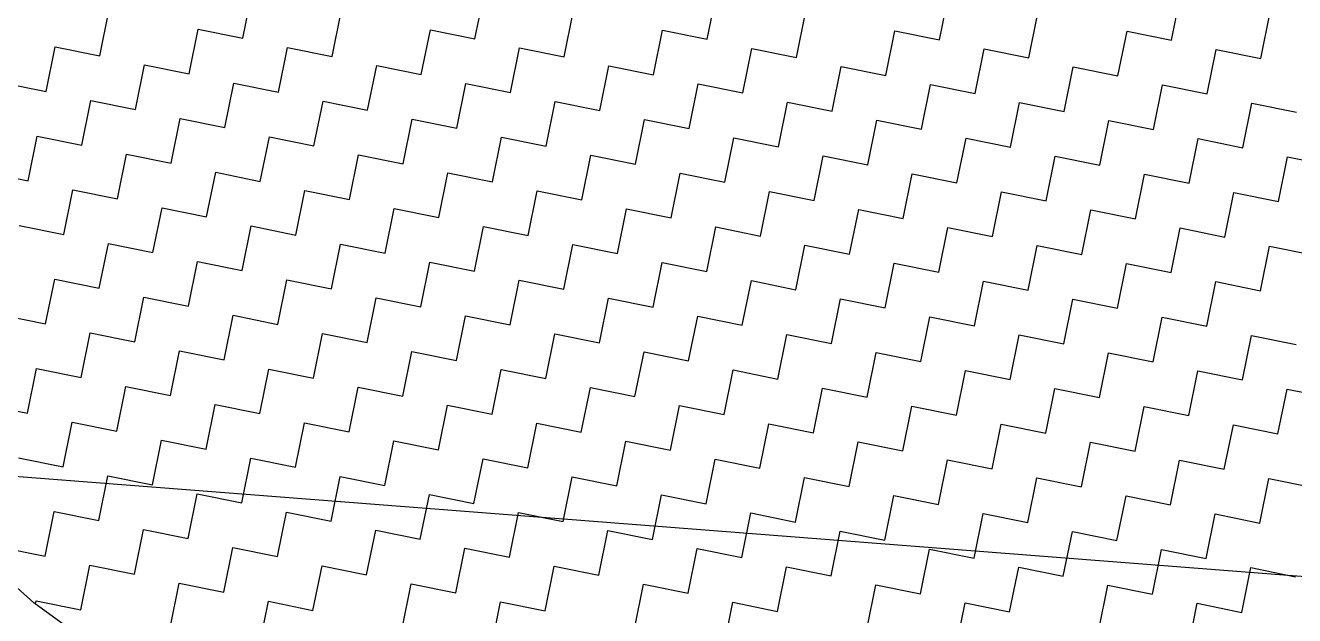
# Model space of a CAD drawing. Header units: metres. Extents: x 278801 to 279668, y 2074665 to 2075564.
# Drawn here: x 279572.29 to 279615.87, y 2075185.59 to 2075205.84 of the extents above; entities that cross this region are included whole.
import ezdxf

# ---------------------------------------------------------------- set-up
doc = ezdxf.new("R2010")
doc.units = ezdxf.units.M
doc.layers.add('OFF', color=1, linetype='Continuous')
doc.layers.add('POLY_HATCH', color=12, linetype='Continuous')

msp = doc.modelspace()

# ---------------------------------------------------------------- linework, layer by layer
at = {"layer": 'OFF'}
msp.add_line((279491.914, 2075196.581), (279663.258, 2075183.284), dxfattribs=at)
at = {"layer": 'POLY_HATCH', "linetype": 'Continuous'}
for p, q in [((279579.758, 2075205.398), (279580.067, 2075206.93)), ((279587.73, 2075205.381), (279588.04, 2075206.913)), ((279595.702, 2075205.364), (279596.012, 2075206.896)), ((279603.675, 2075205.347), (279603.985, 2075206.88)), ((279611.647, 2075205.33), (279611.957, 2075206.863)), ((279574.85, 2075204.795), (279575.16, 2075206.327)), ((279582.823, 2075204.778), (279583.132, 2075206.311)), ((279590.795, 2075204.761), (279591.105, 2075206.294)), ((279598.767, 2075204.744), (279599.077, 2075206.277)), ((279606.74, 2075204.727), (279607.05, 2075206.26)), ((279614.712, 2075204.71), (279615.022, 2075206.243)), ((279577.915, 2075204.175), (279578.225, 2075205.708)), ((279578.225, 2075205.708), (279579.758, 2075205.398)), ((279585.888, 2075204.158), (279586.198, 2075205.691)), ((279586.198, 2075205.691), (279587.73, 2075205.381)), ((279593.86, 2075204.141), (279594.17, 2075205.674)), ((279594.17, 2075205.674), (279595.702, 2075205.364)), ((279601.833, 2075204.124), (279602.142, 2075205.657)), ((279602.142, 2075205.657), (279603.675, 2075205.347)), ((279609.805, 2075204.107), (279610.115, 2075205.64)), ((279610.115, 2075205.64), (279611.647, 2075205.33)), ((279573.008, 2075203.572), (279573.318, 2075205.105)), ((279573.318, 2075205.105), (279574.85, 2075204.795)), ((279580.98, 2075203.555), (279581.29, 2075205.088)), ((279581.29, 2075205.088), (279582.823, 2075204.778)), ((279588.953, 2075203.538), (279589.263, 2075205.071)), ((279589.263, 2075205.071), (279590.795, 2075204.761)), ((279596.925, 2075203.522), (279597.235, 2075205.054)), ((279597.235, 2075205.054), (279598.767, 2075204.744)), ((279604.898, 2075203.505), (279605.207, 2075205.037)), ((279605.207, 2075205.037), (279606.74, 2075204.727)), ((279612.87, 2075203.488), (279613.18, 2075205.02)), ((279613.18, 2075205.02), (279614.712, 2075204.71)), ((279576.073, 2075202.953), (279576.383, 2075204.485)), ((279576.383, 2075204.485), (279577.915, 2075204.175)), ((279584.045, 2075202.936), (279584.355, 2075204.468)), ((279584.355, 2075204.468), (279585.888, 2075204.158)), ((279592.018, 2075202.919), (279592.328, 2075204.451)), ((279592.328, 2075204.451), (279593.86, 2075204.141)), ((279599.99, 2075202.902), (279600.3, 2075204.434)), ((279600.3, 2075204.434), (279601.833, 2075204.124)), ((279607.963, 2075202.885), (279608.272, 2075204.417)), ((279608.272, 2075204.417), (279609.805, 2075204.107)), ((279571.475, 2075203.882), (279573.008, 2075203.572)), ((279579.138, 2075202.333), (279579.448, 2075203.865)), ((279579.448, 2075203.865), (279580.98, 2075203.555)), ((279587.11, 2075202.316), (279587.42, 2075203.848)), ((279587.42, 2075203.848), (279588.953, 2075203.538)), ((279595.083, 2075202.299), (279595.393, 2075203.831)), ((279595.393, 2075203.831), (279596.925, 2075203.522)), ((279603.055, 2075202.282), (279603.365, 2075203.814)), ((279603.365, 2075203.814), (279604.898, 2075203.505)), ((279611.028, 2075202.265), (279611.337, 2075203.798)), ((279611.337, 2075203.798), (279612.87, 2075203.488)), ((279574.23, 2075201.73), (279574.54, 2075203.262)), ((279574.54, 2075203.262), (279576.073, 2075202.953)), ((279582.203, 2075201.713), (279582.513, 2075203.246)), ((279582.513, 2075203.246), (279584.045, 2075202.936)), ((279590.175, 2075201.696), (279590.485, 2075203.229)), ((279590.485, 2075203.229), (279592.018, 2075202.919)), ((279598.148, 2075201.679), (279598.458, 2075203.212)), ((279598.458, 2075203.212), (279599.99, 2075202.902)), ((279606.12, 2075201.662), (279606.43, 2075203.195)), ((279606.43, 2075203.195), (279607.963, 2075202.885)), ((279614.093, 2075201.645), (279614.402, 2075203.178)), ((279614.402, 2075203.178), (279615.935, 2075202.868)), ((279577.295, 2075201.11), (279577.605, 2075202.643)), ((279577.605, 2075202.643), (279579.138, 2075202.333)), ((279585.268, 2075201.093), (279585.578, 2075202.626)), ((279585.578, 2075202.626), (279587.11, 2075202.316)), ((279593.24, 2075201.076), (279593.55, 2075202.609)), ((279593.55, 2075202.609), (279595.083, 2075202.299)), ((279601.213, 2075201.059), (279601.523, 2075202.592)), ((279601.523, 2075202.592), (279603.055, 2075202.282)), ((279609.185, 2075201.042), (279609.495, 2075202.575)), ((279609.495, 2075202.575), (279611.028, 2075202.265)), ((279572.388, 2075200.507), (279572.698, 2075202.04)), ((279572.698, 2075202.04), (279574.23, 2075201.73)), ((279580.36, 2075200.49), (279580.67, 2075202.023)), ((279580.67, 2075202.023), (279582.203, 2075201.713)), ((279588.333, 2075200.473), (279588.643, 2075202.006)), ((279588.643, 2075202.006), (279590.175, 2075201.696)), ((279596.305, 2075200.457), (279596.615, 2075201.989)), ((279596.615, 2075201.989), (279598.148, 2075201.679)), ((279604.278, 2075200.44), (279604.588, 2075201.972)), ((279604.588, 2075201.972), (279606.12, 2075201.662)), ((279612.25, 2075200.423), (279612.56, 2075201.955)), ((279612.56, 2075201.955), (279614.093, 2075201.645)), ((279575.453, 2075199.888), (279575.763, 2075201.42)), ((279575.763, 2075201.42), (279577.295, 2075201.11)), ((279583.425, 2075199.871), (279583.735, 2075201.403)), ((279583.735, 2075201.403), (279585.268, 2075201.093)), ((279591.398, 2075199.854), (279591.708, 2075201.386)), ((279591.708, 2075201.386), (279593.24, 2075201.076)), ((279599.37, 2075199.837), (279599.68, 2075201.369)), ((279599.68, 2075201.369), (279601.213, 2075201.059)), ((279607.343, 2075199.82), (279607.653, 2075201.352)), ((279607.653, 2075201.352), (279609.185, 2075201.042)), ((279615.315, 2075199.803), (279615.625, 2075201.335)), ((279615.625, 2075201.335), (279617.158, 2075201.026)), ((279570.855, 2075200.817), (279572.388, 2075200.507)), ((279578.518, 2075199.268), (279578.828, 2075200.8)), ((279578.828, 2075200.8), (279580.36, 2075200.49)), ((279586.49, 2075199.251), (279586.8, 2075200.783)), ((279586.8, 2075200.783), (279588.333, 2075200.473)), ((279594.463, 2075199.234), (279594.773, 2075200.766)), ((279594.773, 2075200.766), (279596.305, 2075200.457)), ((279602.435, 2075199.217), (279602.745, 2075200.749)), ((279602.745, 2075200.749), (279604.278, 2075200.44)), ((279610.408, 2075199.2), (279610.718, 2075200.733)), ((279610.718, 2075200.733), (279612.25, 2075200.423)), ((279573.611, 2075198.665), (279573.921, 2075200.197)), ((279573.921, 2075200.197), (279575.453, 2075199.888)), ((279581.583, 2075198.648), (279581.893, 2075200.18)), ((279581.893, 2075200.18), (279583.425, 2075199.871)), ((279589.556, 2075198.631), (279589.865, 2075200.164)), ((279589.865, 2075200.164), (279591.398, 2075199.854)), ((279597.528, 2075198.614), (279597.838, 2075200.147)), ((279597.838, 2075200.147), (279599.37, 2075199.837)), ((279605.5, 2075198.597), (279605.81, 2075200.13)), ((279605.81, 2075200.13), (279607.343, 2075199.82)), ((279613.473, 2075198.58), (279613.783, 2075200.113)), ((279613.783, 2075200.113), (279615.315, 2075199.803)), ((279576.676, 2075198.045), (279576.986, 2075199.578)), ((279576.986, 2075199.578), (279578.518, 2075199.268)), ((279584.648, 2075198.028), (279584.958, 2075199.561)), ((279584.958, 2075199.561), (279586.49, 2075199.251)), ((279592.621, 2075198.011), (279592.93, 2075199.544)), ((279592.93, 2075199.544), (279594.463, 2075199.234)), ((279600.593, 2075197.994), (279600.903, 2075199.527)), ((279600.903, 2075199.527), (279602.435, 2075199.217)), ((279608.565, 2075197.977), (279608.875, 2075199.51)), ((279608.875, 2075199.51), (279610.408, 2075199.2)), ((279572.078, 2075198.975), (279573.611, 2075198.665)), ((279579.741, 2075197.425), (279580.051, 2075198.958)), ((279580.051, 2075198.958), (279581.583, 2075198.648)), ((279587.713, 2075197.408), (279588.023, 2075198.941)), ((279588.023, 2075198.941), (279589.556, 2075198.631)), ((279595.686, 2075197.391), (279595.995, 2075198.924)), ((279595.995, 2075198.924), (279597.528, 2075198.614)), ((279603.658, 2075197.375), (279603.968, 2075198.907)), ((279603.968, 2075198.907), (279605.5, 2075198.597)), ((279611.63, 2075197.358), (279611.94, 2075198.89)), ((279611.94, 2075198.89), (279613.473, 2075198.58)), ((279574.833, 2075196.822), (279575.143, 2075198.355)), ((279575.143, 2075198.355), (279576.676, 2075198.045)), ((279582.806, 2075196.806), (279583.116, 2075198.338)), ((279583.116, 2075198.338), (279584.648, 2075198.028)), ((279590.778, 2075196.789), (279591.088, 2075198.321)), ((279591.088, 2075198.321), (279592.621, 2075198.011)), ((279598.751, 2075196.772), (279599.06, 2075198.304)), ((279599.06, 2075198.304), (279600.593, 2075197.994)), ((279606.723, 2075196.755), (279607.033, 2075198.287)), ((279607.033, 2075198.287), (279608.565, 2075197.977)), ((279614.695, 2075196.738), (279615.005, 2075198.27)), ((279615.005, 2075198.27), (279616.538, 2075197.96)), ((279577.898, 2075196.203), (279578.208, 2075197.735)), ((279578.208, 2075197.735), (279579.741, 2075197.425)), ((279585.871, 2075196.186), (279586.181, 2075197.718)), ((279586.181, 2075197.718), (279587.713, 2075197.408)), ((279593.843, 2075196.169), (279594.153, 2075197.701)), ((279594.153, 2075197.701), (279595.686, 2075197.391)), ((279601.816, 2075196.152), (279602.125, 2075197.684)), ((279602.125, 2075197.684), (279603.658, 2075197.375)), ((279609.788, 2075196.135), (279610.098, 2075197.668)), ((279610.098, 2075197.668), (279611.63, 2075197.358)), ((279572.991, 2075195.6), (279573.301, 2075197.132)), ((279573.301, 2075197.132), (279574.833, 2075196.822)), ((279580.963, 2075195.583), (279581.273, 2075197.115)), ((279581.273, 2075197.115), (279582.806, 2075196.806)), ((279588.936, 2075195.566), (279589.246, 2075197.099)), ((279589.246, 2075197.099), (279590.778, 2075196.789)), ((279596.908, 2075195.549), (279597.218, 2075197.082)), ((279597.218, 2075197.082), (279598.751, 2075196.772)), ((279604.881, 2075195.532), (279605.191, 2075197.065)), ((279605.191, 2075197.065), (279606.723, 2075196.755)), ((279612.853, 2075195.515), (279613.163, 2075197.048)), ((279613.163, 2075197.048), (279614.695, 2075196.738)), ((279576.056, 2075194.98), (279576.366, 2075196.513)), ((279576.366, 2075196.513), (279577.898, 2075196.203)), ((279584.028, 2075194.963), (279584.338, 2075196.496)), ((279584.338, 2075196.496), (279585.871, 2075196.186)), ((279592.001, 2075194.946), (279592.311, 2075196.479)), ((279592.311, 2075196.479), (279593.843, 2075196.169)), ((279599.973, 2075194.929), (279600.283, 2075196.462)), ((279600.283, 2075196.462), (279601.816, 2075196.152)), ((279607.946, 2075194.912), (279608.256, 2075196.445)), ((279608.256, 2075196.445), (279609.788, 2075196.135)), ((279571.458, 2075195.91), (279572.991, 2075195.6)), ((279579.121, 2075194.36), (279579.431, 2075195.893)), ((279579.431, 2075195.893), (279580.963, 2075195.583)), ((279587.093, 2075194.343), (279587.403, 2075195.876)), ((279587.403, 2075195.876), (279588.936, 2075195.566)), ((279595.066, 2075194.326), (279595.376, 2075195.859)), ((279595.376, 2075195.859), (279596.908, 2075195.549)), ((279603.038, 2075194.31), (279603.348, 2075195.842)), ((279603.348, 2075195.842), (279604.881, 2075195.532)), ((279611.011, 2075194.293), (279611.321, 2075195.825)), ((279611.321, 2075195.825), (279612.853, 2075195.515)), ((279574.213, 2075193.757), (279574.523, 2075195.29)), ((279574.523, 2075195.29), (279576.056, 2075194.98)), ((279582.186, 2075193.741), (279582.496, 2075195.273)), ((279582.496, 2075195.273), (279584.028, 2075194.963)), ((279590.158, 2075193.724), (279590.468, 2075195.256)), ((279590.468, 2075195.256), (279592.001, 2075194.946)), ((279598.131, 2075193.707), (279598.441, 2075195.239)), ((279598.441, 2075195.239), (279599.973, 2075194.929)), ((279606.103, 2075193.69), (279606.413, 2075195.222)), ((279606.413, 2075195.222), (279607.946, 2075194.912)), ((279614.076, 2075193.673), (279614.386, 2075195.205)), ((279614.386, 2075195.205), (279615.918, 2075194.895)), ((279577.278, 2075193.138), (279577.588, 2075194.67)), ((279577.588, 2075194.67), (279579.121, 2075194.36)), ((279585.251, 2075193.121), (279585.561, 2075194.653)), ((279585.561, 2075194.653), (279587.093, 2075194.343)), ((279593.223, 2075193.104), (279593.533, 2075194.636)), ((279593.533, 2075194.636), (279595.066, 2075194.326)), ((279601.196, 2075193.087), (279601.506, 2075194.619)), ((279601.506, 2075194.619), (279603.038, 2075194.31)), ((279609.168, 2075193.07), (279609.478, 2075194.603)), ((279609.478, 2075194.603), (279611.011, 2075194.293)), ((279572.371, 2075192.535), (279572.681, 2075194.067)), ((279572.681, 2075194.067), (279574.213, 2075193.757)), ((279580.344, 2075192.518), (279580.653, 2075194.05)), ((279580.653, 2075194.05), (279582.186, 2075193.741)), ((279588.316, 2075192.501), (279588.626, 2075194.034)), ((279588.626, 2075194.034), (279590.158, 2075193.724)), ((279596.288, 2075192.484), (279596.598, 2075194.017)), ((279596.598, 2075194.017), (279598.131, 2075193.707)), ((279604.261, 2075192.467), (279604.571, 2075194)), ((279604.571, 2075194), (279606.103, 2075193.69)), ((279612.233, 2075192.45), (279612.543, 2075193.983)), ((279612.543, 2075193.983), (279614.076, 2075193.673)), ((279575.436, 2075191.915), (279575.746, 2075193.448)), ((279575.746, 2075193.448), (279577.278, 2075193.138)), ((279583.409, 2075191.898), (279583.718, 2075193.431)), ((279583.718, 2075193.431), (279585.251, 2075193.121)), ((279591.381, 2075191.881), (279591.691, 2075193.414)), ((279591.691, 2075193.414), (279593.223, 2075193.104)), ((279599.353, 2075191.864), (279599.663, 2075193.397)), ((279599.663, 2075193.397), (279601.196, 2075193.087)), ((279607.326, 2075191.847), (279607.636, 2075193.38)), ((279607.636, 2075193.38), (279609.168, 2075193.07)), ((279615.298, 2075191.83), (279615.608, 2075193.363)), ((279615.608, 2075193.363), (279617.141, 2075193.053)), ((279570.839, 2075192.845), (279572.371, 2075192.535)), ((279578.501, 2075191.295), (279578.811, 2075192.828)), ((279578.811, 2075192.828), (279580.344, 2075192.518)), ((279586.474, 2075191.278), (279586.783, 2075192.811)), ((279586.783, 2075192.811), (279588.316, 2075192.501)), ((279594.446, 2075191.261), (279594.756, 2075192.794)), ((279594.756, 2075192.794), (279596.288, 2075192.484)), ((279602.418, 2075191.245), (279602.728, 2075192.777)), ((279602.728, 2075192.777), (279604.261, 2075192.467)), ((279610.391, 2075191.228), (279610.701, 2075192.76)), ((279610.701, 2075192.76), (279612.233, 2075192.45)), ((279573.594, 2075190.692), (279573.904, 2075192.225)), ((279573.904, 2075192.225), (279575.436, 2075191.915)), ((279581.566, 2075190.676), (279581.876, 2075192.208)), ((279581.876, 2075192.208), (279583.409, 2075191.898)), ((279589.539, 2075190.659), (279589.848, 2075192.191)), ((279589.848, 2075192.191), (279591.381, 2075191.881)), ((279597.511, 2075190.642), (279597.821, 2075192.174)), ((279597.821, 2075192.174), (279599.353, 2075191.864)), ((279605.483, 2075190.625), (279605.793, 2075192.157)), ((279605.793, 2075192.157), (279607.326, 2075191.847)), ((279613.456, 2075190.608), (279613.766, 2075192.14)), ((279613.766, 2075192.14), (279615.298, 2075191.83)), ((279576.659, 2075190.073), (279576.969, 2075191.605)), ((279576.969, 2075191.605), (279578.501, 2075191.295)), ((279584.631, 2075190.056), (279584.941, 2075191.588)), ((279584.941, 2075191.588), (279586.474, 2075191.278)), ((279592.604, 2075190.039), (279592.913, 2075191.571)), ((279592.913, 2075191.571), (279594.446, 2075191.261)), ((279600.576, 2075190.022), (279600.886, 2075191.554)), ((279600.886, 2075191.554), (279602.418, 2075191.245)), ((279608.548, 2075190.005), (279608.858, 2075191.537)), ((279608.858, 2075191.537), (279610.391, 2075191.228)), ((279572.061, 2075191.002), (279573.594, 2075190.692)), ((279579.724, 2075189.453), (279580.034, 2075190.985)), ((279580.034, 2075190.985), (279581.566, 2075190.676)), ((279587.696, 2075189.436), (279588.006, 2075190.968)), ((279588.006, 2075190.968), (279589.539, 2075190.659)), ((279595.669, 2075189.419), (279595.979, 2075190.952)), ((279595.979, 2075190.952), (279597.511, 2075190.642)), ((279603.641, 2075189.402), (279603.951, 2075190.935)), ((279603.951, 2075190.935), (279605.483, 2075190.625)), ((279611.614, 2075189.385), (279611.923, 2075190.918)), ((279611.923, 2075190.918), (279613.456, 2075190.608)), ((279574.816, 2075188.85), (279575.126, 2075190.383)), ((279575.126, 2075190.383), (279576.659, 2075190.073)), ((279582.789, 2075188.833), (279583.099, 2075190.366)), ((279583.099, 2075190.366), (279584.631, 2075190.056)), ((279590.761, 2075188.816), (279591.071, 2075190.349)), ((279591.071, 2075190.349), (279592.604, 2075190.039)), ((279598.734, 2075188.799), (279599.044, 2075190.332)), ((279599.044, 2075190.332), (279600.576, 2075190.022)), ((279606.706, 2075188.782), (279607.016, 2075190.315)), ((279607.016, 2075190.315), (279608.548, 2075190.005)), ((279614.679, 2075188.765), (279614.988, 2075190.298)), ((279614.988, 2075190.298), (279616.521, 2075189.988)), ((279577.881, 2075188.23), (279578.191, 2075189.763)), ((279578.191, 2075189.763), (279579.724, 2075189.453)), ((279585.854, 2075188.213), (279586.164, 2075189.746)), ((279586.164, 2075189.746), (279587.696, 2075189.436)), ((279593.826, 2075188.196), (279594.136, 2075189.729)), ((279594.136, 2075189.729), (279595.669, 2075189.419)), ((279601.799, 2075188.179), (279602.109, 2075189.712)), ((279602.109, 2075189.712), (279603.641, 2075189.402)), ((279609.771, 2075188.163), (279610.081, 2075189.695)), ((279610.081, 2075189.695), (279611.614, 2075189.385)), ((279572.974, 2075187.627), (279573.284, 2075189.16)), ((279573.284, 2075189.16), (279574.816, 2075188.85)), ((279580.946, 2075187.611), (279581.256, 2075189.143)), ((279581.256, 2075189.143), (279582.789, 2075188.833)), ((279588.919, 2075187.594), (279589.229, 2075189.126)), ((279589.229, 2075189.126), (279590.761, 2075188.816)), ((279596.891, 2075187.577), (279597.201, 2075189.109)), ((279597.201, 2075189.109), (279598.734, 2075188.799)), ((279604.864, 2075187.56), (279605.174, 2075189.092)), ((279605.174, 2075189.092), (279606.706, 2075188.782)), ((279612.836, 2075187.543), (279613.146, 2075189.075)), ((279613.146, 2075189.075), (279614.679, 2075188.765)), ((279576.039, 2075187.008), (279576.349, 2075188.54)), ((279576.349, 2075188.54), (279577.881, 2075188.23)), ((279584.011, 2075186.991), (279584.321, 2075188.523)), ((279584.321, 2075188.523), (279585.854, 2075188.213)), ((279591.984, 2075186.974), (279592.294, 2075188.506)), ((279592.294, 2075188.506), (279593.826, 2075188.196)), ((279599.956, 2075186.957), (279600.266, 2075188.489)), ((279600.266, 2075188.489), (279601.799, 2075188.179)), ((279607.929, 2075186.94), (279608.239, 2075188.472)), ((279608.239, 2075188.472), (279609.771, 2075188.163)), ((279571.441, 2075187.937), (279572.974, 2075187.627)), ((279579.104, 2075186.388), (279579.414, 2075187.92)), ((279579.414, 2075187.92), (279580.946, 2075187.611)), ((279587.076, 2075186.371), (279587.386, 2075187.903)), ((279587.386, 2075187.903), (279588.919, 2075187.594)), ((279595.049, 2075186.354), (279595.359, 2075187.887)), ((279595.359, 2075187.887), (279596.891, 2075187.577)), ((279603.021, 2075186.337), (279603.331, 2075187.87)), ((279603.331, 2075187.87), (279604.864, 2075187.56)), ((279610.994, 2075186.32), (279611.304, 2075187.853)), ((279611.304, 2075187.853), (279612.836, 2075187.543)), ((279574.197, 2075185.785), (279574.506, 2075187.318)), ((279574.506, 2075187.318), (279576.039, 2075187.008)), ((279582.169, 2075185.768), (279582.479, 2075187.301)), ((279582.479, 2075187.301), (279584.011, 2075186.991)), ((279590.141, 2075185.751), (279590.451, 2075187.284)), ((279590.451, 2075187.284), (279591.984, 2075186.974)), ((279598.114, 2075185.734), (279598.424, 2075187.267)), ((279598.424, 2075187.267), (279599.956, 2075186.957)), ((279606.086, 2075185.717), (279606.396, 2075187.25)), ((279606.396, 2075187.25), (279607.929, 2075186.94)), ((279614.059, 2075185.7), (279614.369, 2075187.233)), ((279614.369, 2075187.233), (279615.901, 2075186.923)), ((279577.262, 2075185.165), (279577.571, 2075186.698)), ((279577.571, 2075186.698), (279579.104, 2075186.388)), ((279585.234, 2075185.148), (279585.544, 2075186.681)), ((279585.544, 2075186.681), (279587.076, 2075186.371)), ((279593.206, 2075185.131), (279593.516, 2075186.664)), ((279593.516, 2075186.664), (279595.049, 2075186.354)), ((279601.179, 2075185.114), (279601.489, 2075186.647)), ((279601.489, 2075186.647), (279603.021, 2075186.337)), ((279609.151, 2075185.098), (279609.461, 2075186.63)), ((279609.461, 2075186.63), (279610.994, 2075186.32)), ((279572.642, 2075185.986), (279572.664, 2075186.095)), ((279572.664, 2075186.095), (279574.197, 2075185.785)), ((279580.327, 2075184.545), (279580.636, 2075186.078)), ((279580.636, 2075186.078), (279582.169, 2075185.768)), ((279588.299, 2075184.529), (279588.609, 2075186.061)), ((279588.609, 2075186.061), (279590.141, 2075185.751)), ((279596.271, 2075184.512), (279596.581, 2075186.044)), ((279596.581, 2075186.044), (279598.114, 2075185.734)), ((279604.244, 2075184.495), (279604.554, 2075186.027)), ((279604.554, 2075186.027), (279606.086, 2075185.717)), ((279612.216, 2075184.478), (279612.526, 2075186.01)), ((279612.526, 2075186.01), (279614.059, 2075185.7))]:
    msp.add_line(p, q, dxfattribs=at)
at = {"layer": 'POLY_HATCH'}
for p, q in [((279572.584, 2075186.029), (279570.446, 2075187.946)), ((279574.266, 2075184.797), (279572.584, 2075186.029))]:
    msp.add_line(p, q, dxfattribs=at)

doc.saveas('drawing.dxf')
